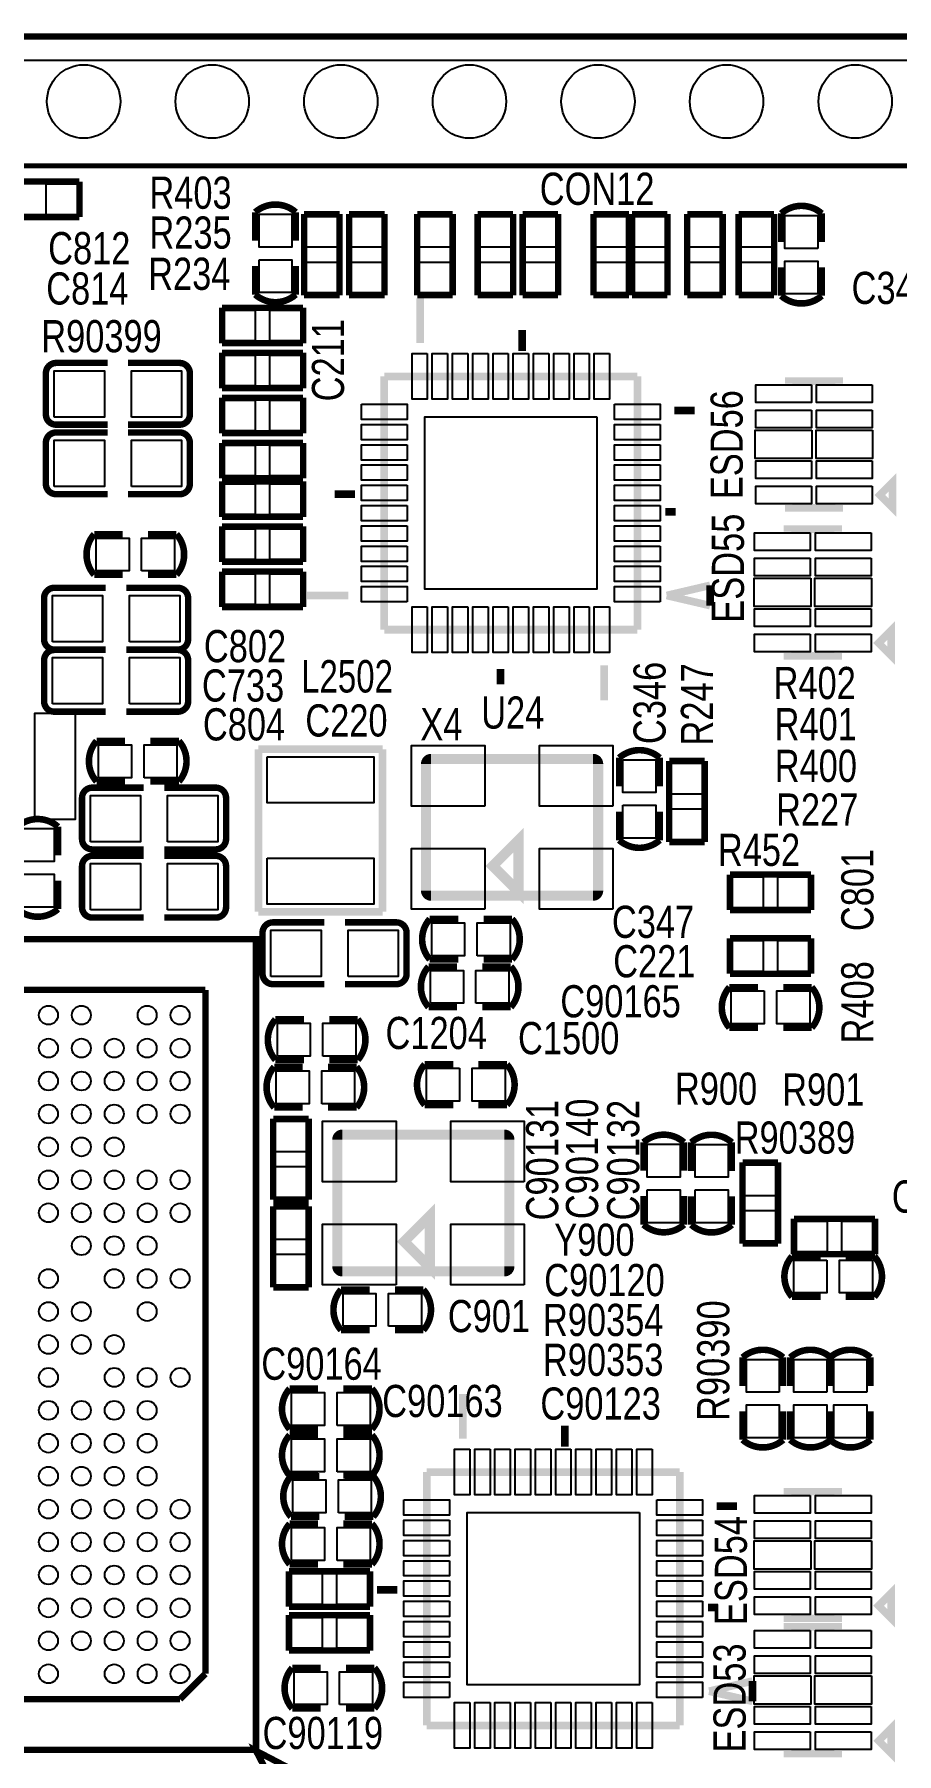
# Model space of a CAD drawing. Extents: x -9 to 138, y -41 to 19.
# Drawn here: x 10.12 to 27.15, y -14.58 to 19.36 of the extents above; entities that cross this region are included whole.
import ezdxf
from ezdxf.enums import TextEntityAlignment as Align

# ---------------------------------------------------------------- set-up
doc = ezdxf.new("R2010")
doc.units = 0
doc.header["$MEASUREMENT"] = 0
for name, color, linetype in [('BG_OUTLINE', 3, 'CONTINUOUS'), ('PG_SILKSCREEN_TOP', 6, 'CONTINUOUS'), ('PIN_SOLDERMASK_TOP', 7, 'CONTINUOUS'), ('RD_SILKSCREEN_TOP', 8, 'CONTINUOUS'), ('RKI_ALL', 9, 'CONTINUOUS')]:
    doc.layers.add(name, color=color, linetype=linetype)

msp = doc.modelspace()

# ---------------------------------------------------------------- linework, layer by layer
at = {"layer": 'BG_OUTLINE', "color": 1}
msp.add_lwpolyline([(46.53, 17.36, 0.414212), (44.53, 19.359), (-7.07, 19.359, 0.414214), (-9.07, 17.36), (-9.07, 1.61), (-9.07, -35.64, 0.414214), (-7.07, -37.64), (44.53, -37.64, 0.414214), (46.53, -35.64), (46.53, -23.64)], format="xyb", close=True, dxfattribs=at)
at = {"layer": 'PG_SILKSCREEN_TOP', "color": 1}
for points, const_width in [([(2.205, 19.304), (35.225, 19.304), (35.225, 16.764)], 0.1), ([(35.225, 16.764), (2.205, 16.764), (2.205, 19.304)], 0.1), ([(9.411, 16.454), (11.011, 16.454)], 0.127), ([(11.011, 16.454), (11.011, 15.754)], 0.127), ([(11.011, 15.754), (9.411, 15.754)], 0.127), ([(14.484, 15.85), (14.484, 15.287)], 0.13), ([(15.449, 15.812), (16.149, 15.812)], 0.127), ([(15.449, 14.211), (15.449, 15.812)], 0.127), ([(16.149, 15.812), (16.149, 14.211)], 0.127), ([(16.338, 15.812), (17.038, 15.812)], 0.127), ([(16.338, 14.211), (16.338, 15.812)], 0.127), ([(17.038, 15.812), (17.038, 14.211)], 0.127), ([(17.684, 15.812), (18.384, 15.812)], 0.127), ([(17.684, 14.211), (17.684, 15.812)], 0.127), ([(18.384, 15.812), (18.384, 14.211)], 0.127), ([(18.878, 15.812), (19.578, 15.812)], 0.127), ([(18.878, 14.211), (18.878, 15.812)], 0.127), ([(19.578, 15.812), (19.578, 14.211)], 0.127), ([(19.767, 15.812), (20.467, 15.812)], 0.127), ([(19.767, 14.211), (19.767, 15.812)], 0.127), ([(20.467, 15.812), (20.467, 14.211)], 0.127), ([(21.164, 15.812), (21.864, 15.812)], 0.127), ([(21.164, 14.211), (21.164, 15.812)], 0.127), ([(21.864, 15.812), (21.864, 14.211)], 0.127), ([(21.926, 14.211), (21.926, 15.812)], 0.127), ([(21.926, 15.812), (22.626, 15.812)], 0.127), ([(22.626, 15.812), (22.626, 14.211)], 0.127), ([(23.018, 15.812), (23.718, 15.812)], 0.127), ([(23.018, 14.211), (23.018, 15.812)], 0.127), ([(23.718, 15.812), (23.718, 14.211)], 0.127), ([(24.034, 15.812), (24.734, 15.812)], 0.127), ([(24.034, 14.211), (24.034, 15.812)], 0.127), ([(24.734, 15.812), (24.734, 14.211)], 0.127), ([(25.673, 15.824), (25.673, 15.261)], 0.13), ([(14.484, 14.224), (14.484, 14.787)], 0.13), ([(25.673, 14.199), (25.673, 14.761)], 0.13), ([(16.149, 14.211), (15.449, 14.211)], 0.127), ([(17.038, 14.211), (16.338, 14.211)], 0.127), ([(18.384, 14.211), (17.684, 14.211)], 0.127), ([(19.578, 14.211), (18.878, 14.211)], 0.127), ([(20.467, 14.211), (19.767, 14.211)], 0.127), ([(21.864, 14.211), (21.164, 14.211)], 0.127), ([(22.626, 14.211), (21.926, 14.211)], 0.127), ([(23.718, 14.211), (23.018, 14.211)], 0.127), ([(24.734, 14.211), (24.034, 14.211)], 0.127), ([(13.83, 13.264), (13.83, 13.964)], 0.127), ([(13.83, 13.964), (15.431, 13.964)], 0.127), ([(15.431, 13.964), (15.431, 13.264)], 0.127), ([(17.743, 13.268), (17.743, 14.15)], 0.152), ([(19.759, 13.523), (19.759, 13.112)], 0.152), ([(15.431, 13.264), (13.83, 13.264)], 0.127), ([(13.83, 12.375), (13.83, 13.075)], 0.127), ([(13.83, 13.075), (15.431, 13.075)], 0.127), ([(15.431, 13.075), (15.431, 12.375)], 0.127), ([(17.033, 12.609), (22.033, 12.609)], 0.152), ([(17.033, 7.609), (17.033, 12.609)], 0.152), ([(22.033, 12.609), (22.033, 7.609)], 0.152), ([(26.021, 12.466), (26.021, 12.516), (25.021, 12.516), (25.021, 12.466)], 0.15), ([(15.431, 12.375), (13.83, 12.375)], 0.127), ([(13.83, 11.486), (13.83, 12.186)], 0.127), ([(13.83, 12.186), (15.431, 12.186)], 0.127), ([(15.431, 12.186), (15.431, 11.486)], 0.127), ([(22.764, 11.935), (23.164, 11.935)], 0.152), ([(15.431, 11.486), (13.83, 11.486)], 0.127), ([(13.83, 10.597), (13.83, 11.297)], 0.127), ([(13.83, 11.297), (15.431, 11.297)], 0.127), ([(15.431, 11.297), (15.431, 10.597)], 0.127), ([(15.431, 10.597), (13.83, 10.597)], 0.127), ([(13.83, 9.835), (13.83, 10.535)], 0.127), ([(13.83, 10.535), (15.431, 10.535)], 0.127), ([(15.431, 10.535), (15.431, 9.835)], 0.127), ([(16.453, 10.284), (16.053, 10.284)], 0.152), ([(15.431, 9.835), (13.83, 9.835)], 0.127), ([(22.586, 9.935), (22.786, 9.935)], 0.152), ([(26.021, 10.067), (26.021, 10.016), (25.021, 10.016), (25.021, 10.067)], 0.15), ([(13.83, 8.946), (13.83, 9.646)], 0.127), ([(13.83, 9.646), (15.431, 9.646)], 0.127), ([(15.431, 9.646), (15.431, 8.946)], 0.127), ([(25.998, 9.545), (25.998, 9.595), (24.998, 9.595), (24.998, 9.545)], 0.15), ([(15.431, 8.946), (13.83, 8.946)], 0.127), ([(11.303, 8.693), (11.866, 8.693)], 0.13), ([(12.929, 8.693), (12.366, 8.693)], 0.13), ([(13.83, 8.057), (13.83, 8.757)], 0.127), ([(13.83, 8.757), (15.431, 8.757)], 0.127), ([(15.431, 8.757), (15.431, 8.057)], 0.127), ([(23.47, 8.484), (22.612, 8.284)], 0.152), ([(23.47, 8.084), (23.47, 8.484)], 0.152), ([(16.326, 8.284), (15.509, 8.284)], 0.152), ([(22.612, 8.284), (23.47, 8.084)], 0.152), ([(15.431, 8.057), (13.83, 8.057)], 0.127), ([(22.033, 7.609), (17.033, 7.609)], 0.152), ([(25.998, 7.146), (25.998, 7.095), (24.998, 7.095), (24.998, 7.146)], 0.15), ([(19.326, 6.528), (19.326, 6.833)], 0.152), ([(21.378, 6.903), (21.378, 6.213)], 0.152), ([(14.546, 5.248), (14.546, 2.042)], 0.152), ([(17, 5.248), (14.546, 5.248)], 0.152), ([(17, 2.042), (17, 5.248)], 0.152), ([(21.673, 5.08), (21.673, 4.517)], 0.13), ([(22.662, 5.016), (23.362, 5.016)], 0.127), ([(22.662, 3.416), (22.662, 5.016)], 0.127), ([(23.362, 5.016), (23.362, 3.416)], 0.127), ([(11.35, 4.612), (11.913, 4.612)], 0.13), ([(12.976, 4.612), (12.413, 4.612)], 0.13), ([(21.673, 3.454), (21.673, 4.017)], 0.13), ([(23.362, 3.416), (22.662, 3.416)], 0.127), ([(23.863, 2.076), (23.863, 2.776)], 0.127), ([(23.863, 2.776), (25.463, 2.776)], 0.127), ([(25.463, 2.776), (25.463, 2.076)], 0.127), ([(14.546, 2.042), (17, 2.042)], 0.152), ([(25.463, 2.076), (23.863, 2.076)], 0.127), ([(23.863, 0.818), (23.863, 1.518)], 0.127), ([(23.863, 1.518), (25.463, 1.518)], 0.127), ([(25.463, 1.518), (25.463, 0.818)], 0.127), ([(17.932, 1.099), (18.495, 1.099)], 0.13), ([(19.558, 1.099), (18.995, 1.099)], 0.13), ([(25.463, 0.818), (23.863, 0.818)], 0.127), ([(-0.5, 0.5), (13.5, 0.5)], 0.127), ([(13.5, 0.5), (13.5, -13)], 0.127), ([(23.851, 0.552), (24.413, 0.552)], 0.13), ([(25.476, 0.552), (24.913, 0.552)], 0.13), ([(17.907, 0.159), (18.47, 0.159)], 0.13), ([(19.533, 0.159), (18.97, 0.159)], 0.13), ([(14.884, -0.883), (15.447, -0.883)], 0.13), ([(16.51, -0.883), (15.947, -0.883)], 0.13), ([(17.831, -0.972), (18.394, -0.972)], 0.13), ([(19.456, -0.972), (18.894, -0.972)], 0.13), ([(14.839, -3.645), (14.839, -2.045)], 0.127), ([(14.839, -2.045), (15.539, -2.045)], 0.127), ([(14.859, -1.822), (15.422, -1.822)], 0.13), ([(15.539, -2.045), (15.539, -3.645)], 0.127), ([(16.485, -1.822), (15.922, -1.822)], 0.13), ([(22.153, -2.51), (22.153, -3.072)], 0.13), ([(23.097, -2.512), (23.097, -3.075)], 0.13), ([(24.11, -4.508), (24.11, -2.908)], 0.127), ([(24.11, -2.908), (24.81, -2.908)], 0.127), ([(24.81, -2.908), (24.81, -4.508)], 0.127), ([(15.539, -3.645), (14.839, -3.645)], 0.127), ([(14.839, -3.772), (15.539, -3.772)], 0.127), ([(14.839, -5.372), (14.839, -3.772)], 0.127), ([(15.539, -3.772), (15.539, -5.372)], 0.127), ([(22.153, -4.135), (22.153, -3.572)], 0.13), ([(23.097, -4.138), (23.097, -3.575)], 0.13), ([(25.126, -4.719), (25.126, -4.019)], 0.127), ([(25.126, -4.019), (26.726, -4.019)], 0.127), ([(26.726, -4.019), (26.726, -4.719)], 0.127), ([(24.81, -4.508), (24.11, -4.508)], 0.127), ([(25.088, -4.759), (25.65, -4.759)], 0.13), ([(26.726, -4.719), (25.126, -4.719)], 0.127), ([(26.713, -4.759), (26.15, -4.759)], 0.13), ([(15.539, -5.372), (14.839, -5.372)], 0.127), ([(16.18, -6.217), (16.743, -6.217)], 0.13), ([(17.805, -6.217), (17.243, -6.217)], 0.13), ([(24.911, -6.756), (24.911, -7.319)], 0.13), ([(25.851, -6.756), (25.851, -7.319)], 0.13), ([(26.638, -6.756), (26.638, -7.319)], 0.13), ([(18.582, -8.36), (18.582, -7.478)], 0.152), ([(24.911, -8.382), (24.911, -7.819)], 0.13), ([(25.851, -8.382), (25.851, -7.819)], 0.13), ([(26.638, -8.382), (26.638, -7.819)], 0.13), ([(15.164, -8.172), (15.727, -8.172)], 0.13), ([(16.789, -8.172), (16.227, -8.172)], 0.13), ([(20.598, -8.105), (20.598, -8.516)], 0.152), ([(15.164, -9.087), (15.727, -9.087)], 0.13), ([(16.789, -9.087), (16.227, -9.087)], 0.13), ([(17.871, -9.019), (22.871, -9.019)], 0.152), ([(17.871, -14.019), (17.871, -9.019)], 0.152), ([(22.871, -9.019), (22.871, -14.019)], 0.152), ([(25.998, -9.456), (25.998, -9.406), (24.998, -9.406), (24.998, -9.456)], 0.15), ([(15.189, -9.9), (15.752, -9.9)], 0.13), ([(16.815, -9.9), (16.252, -9.9)], 0.13), ([(23.602, -9.693), (24.002, -9.693)], 0.152), ([(15.164, -10.839), (15.727, -10.839)], 0.13), ([(16.789, -10.839), (16.227, -10.839)], 0.13), ([(15.151, -11.678), (15.151, -10.978)], 0.127), ([(15.151, -10.978), (16.751, -10.978)], 0.127), ([(16.751, -10.978), (16.751, -11.678)], 0.127), ([(17.292, -11.344), (16.892, -11.344)], 0.152), ([(16.751, -11.678), (15.151, -11.678)], 0.127), ([(15.151, -12.542), (15.151, -11.842)], 0.127), ([(15.151, -11.842), (16.751, -11.842)], 0.127), ([(16.751, -11.842), (16.751, -12.542)], 0.127), ([(23.425, -11.693), (23.624, -11.693)], 0.152), ([(25.998, -11.856), (25.998, -11.906), (24.998, -11.906), (24.998, -11.856)], 0.15), ([(25.998, -12.123), (25.998, -12.073), (24.998, -12.073), (24.998, -12.123)], 0.15), ([(16.751, -12.542), (15.151, -12.542)], 0.127), ([(13.5, -13), (13, -13.5)], 0.127), ([(24.308, -13.144), (23.45, -13.344)], 0.152), ([(24.308, -13.544), (24.308, -13.144)], 0.152), ([(13, -13.5), (-0.5, -13.5)], 0.127), ([(23.45, -13.344), (24.308, -13.544)], 0.152), ([(15.215, -13.684), (15.777, -13.684)], 0.13), ([(16.84, -13.684), (16.277, -13.684)], 0.13), ([(22.871, -14.019), (17.871, -14.019)], 0.152), ([(25.998, -14.523), (25.998, -14.573), (24.998, -14.573), (24.998, -14.523)], 0.15)]:
    msp.add_lwpolyline(points, dxfattribs=dict(at, const_width=const_width))
for points, const_width in [([(15.284, 15.287), (15.284, 15.85, 0.377946), (14.484, 15.85)], 0.13), ([(24.873, 15.261), (24.873, 15.824, -0.377946), (25.673, 15.824)], 0.13), ([(15.284, 14.787), (15.284, 14.224, -0.377946), (14.484, 14.224)], 0.13), ([(24.873, 14.761), (24.873, 14.199, 0.377946), (25.673, 14.199)], 0.13), ([(11.568, 12.874), (10.552, 12.874, 0.414193), (10.349, 12.671), (10.349, 11.858, 0.414214), (10.552, 11.655), (11.568, 11.655)], 0.127), ([(11.974, 11.655), (12.99, 11.655, 0.414234), (13.193, 11.858), (13.193, 12.671, 0.414213), (12.99, 12.874), (11.974, 12.874)], 0.127), ([(11.568, 11.502), (10.552, 11.502, 0.41421), (10.349, 11.299), (10.349, 10.486, 0.414216), (10.552, 10.283), (11.568, 10.283)], 0.127), ([(11.974, 10.283), (12.99, 10.283, 0.414217), (13.193, 10.486), (13.193, 11.299, 0.414211), (12.99, 11.502), (11.974, 11.502)], 0.127), ([(11.866, 9.493), (11.303, 9.493, 0.377946), (11.303, 8.693)], 0.13), ([(12.366, 9.493), (12.929, 9.493, -0.377946), (12.929, 8.693)], 0.13), ([(11.533, 8.436), (10.517, 8.436, 0.414216), (10.314, 8.232), (10.314, 7.42, 0.414221), (10.517, 7.216), (11.533, 7.216)], 0.127), ([(11.939, 7.216), (12.955, 7.216, 0.414211), (13.159, 7.42), (13.159, 8.232, 0.414206), (12.955, 8.436), (11.939, 8.436)], 0.127), ([(11.533, 7.209), (10.517, 7.209, 0.414219), (10.314, 7.006), (10.314, 6.193, 0.414218), (10.517, 5.99), (11.533, 5.99)], 0.127), ([(11.939, 5.99), (12.955, 5.99, 0.414208), (13.159, 6.193), (13.159, 7.006, 0.414209), (12.955, 7.209), (11.939, 7.209)], 0.127), ([(11.913, 5.412), (11.35, 5.412, 0.377946), (11.35, 4.612)], 0.13), ([(12.413, 5.412), (12.976, 5.412, -0.377946), (12.976, 4.612)], 0.13), ([(22.473, 4.517), (22.473, 5.08, 0.377946), (21.673, 5.08)], 0.13), ([(12.283, 4.491), (11.267, 4.491, 0.414231), (11.063, 4.288), (11.063, 3.475, 0.414211), (11.267, 3.272), (12.283, 3.272)], 0.127), ([(12.689, 3.272), (13.705, 3.272, 0.414196), (13.908, 3.475), (13.908, 4.288, 0.414216), (13.705, 4.491), (12.689, 4.491)], 0.127), ([(22.473, 4.017), (22.473, 3.454, -0.377946), (21.673, 3.454)], 0.13), ([(10.588, 3.157), (10.588, 3.72, 0.377946), (9.788, 3.72)], 0.13), ([(12.283, 3.145), (11.267, 3.145, 0.41422), (11.063, 2.942), (11.063, 2.129, 0.414209), (11.267, 1.926), (12.283, 1.926)], 0.127), ([(12.689, 1.926), (13.705, 1.926, 0.414207), (13.908, 2.129), (13.908, 2.942, 0.414219), (13.705, 3.145), (12.689, 3.145)], 0.127), ([(10.588, 2.657), (10.588, 2.094, -0.377946), (9.788, 2.094)], 0.13), ([(15.849, 1.832), (14.833, 1.832, 0.414214), (14.629, 1.628), (14.629, 0.816, 0.414214), (14.833, 0.612), (15.849, 0.612)], 0.127), ([(16.255, 0.612), (17.271, 0.612, 0.414214), (17.474, 0.816), (17.474, 1.628, 0.414214), (17.271, 1.832), (16.255, 1.832)], 0.127), ([(18.495, 1.899), (17.932, 1.899, 0.377946), (17.932, 1.099)], 0.13), ([(18.995, 1.899), (19.558, 1.899, -0.377946), (19.558, 1.099)], 0.13), ([(18.47, 0.959), (17.907, 0.959, 0.377946), (17.907, 0.159)], 0.13), ([(18.97, 0.959), (19.533, 0.959, -0.377946), (19.533, 0.159)], 0.13), ([(24.413, -0.248), (23.851, -0.248, -0.377946), (23.851, 0.552)], 0.13), ([(24.913, -0.248), (25.476, -0.248, 0.377946), (25.476, 0.552)], 0.13), ([(15.447, -0.083), (14.884, -0.083, 0.377946), (14.884, -0.883)], 0.13), ([(15.947, -0.083), (16.51, -0.083, -0.377946), (16.51, -0.883)], 0.13), ([(15.422, -1.022), (14.859, -1.022, 0.377946), (14.859, -1.822)], 0.13), ([(15.922, -1.022), (16.485, -1.022, -0.377946), (16.485, -1.822)], 0.13), ([(18.394, -1.772), (17.831, -1.772, -0.377946), (17.831, -0.972)], 0.13), ([(18.894, -1.772), (19.456, -1.772, 0.377946), (19.456, -0.972)], 0.13), ([(22.953, -3.072), (22.953, -2.51, 0.377946), (22.153, -2.51)], 0.13), ([(23.898, -3.075), (23.898, -2.512, 0.377946), (23.097, -2.512)], 0.13), ([(22.953, -3.572), (22.953, -4.135, -0.377946), (22.153, -4.135)], 0.13), ([(23.898, -3.575), (23.898, -4.138, -0.377946), (23.097, -4.138)], 0.13), ([(25.65, -5.559), (25.088, -5.559, -0.377946), (25.088, -4.759)], 0.13), ([(26.15, -5.559), (26.713, -5.559, 0.377946), (26.713, -4.759)], 0.13), ([(16.743, -5.417), (16.18, -5.417, 0.377946), (16.18, -6.217)], 0.13), ([(17.243, -5.417), (17.805, -5.417, -0.377946), (17.805, -6.217)], 0.13), ([(24.111, -7.319), (24.111, -6.756, -0.377946), (24.911, -6.756)], 0.13), ([(25.051, -7.319), (25.051, -6.756, -0.377946), (25.851, -6.756)], 0.13), ([(25.838, -7.319), (25.838, -6.756, -0.377946), (26.638, -6.756)], 0.13), ([(15.727, -7.372), (15.164, -7.372, 0.377946), (15.164, -8.172)], 0.13), ([(16.227, -7.372), (16.789, -7.372, -0.377946), (16.789, -8.172)], 0.13), ([(24.111, -7.819), (24.111, -8.382, 0.377946), (24.911, -8.382)], 0.13), ([(25.051, -7.819), (25.051, -8.382, 0.377946), (25.851, -8.382)], 0.13), ([(25.838, -7.819), (25.838, -8.382, 0.377946), (26.638, -8.382)], 0.13), ([(15.727, -8.287), (15.164, -8.287, 0.377946), (15.164, -9.087)], 0.13), ([(16.227, -8.287), (16.789, -8.287, -0.377946), (16.789, -9.087)], 0.13), ([(15.752, -9.1), (15.189, -9.1, 0.377946), (15.189, -9.9)], 0.13), ([(16.252, -9.1), (16.815, -9.1, -0.377946), (16.815, -9.9)], 0.13), ([(15.727, -10.039), (15.164, -10.039, 0.377946), (15.164, -10.839)], 0.13), ([(16.227, -10.039), (16.789, -10.039, -0.377946), (16.789, -10.839)], 0.13), ([(15.777, -12.884), (15.215, -12.884, 0.377946), (15.215, -13.684)], 0.13), ([(16.277, -12.884), (16.84, -12.884, -0.377946), (16.84, -13.684)], 0.13)]:
    msp.add_lwpolyline(points, format="xyb", dxfattribs=dict(at, const_width=const_width))
for points, const_width in [([(26.821, 10.266), (27.071, 10.016), (27.071, 10.516)], 0.15), ([(26.798, 7.345), (27.048, 7.095), (27.048, 7.595)], 0.15), ([(19.685, 2.438), (19.685, 3.454), (19.177, 2.946)], 0.203), ([(14.5, 0.5), (14.5, -14.5), (-1.5, -14.5), (-1.5, 1.5), (14.5, 1.5)], 0.127), ([(17.932, -4.978), (17.932, -3.962), (17.424, -4.47)], 0.203), ([(26.798, -11.656), (27.048, -11.906), (27.048, -11.406)], 0.15), ([(26.798, -14.323), (27.048, -14.573), (27.048, -14.073)], 0.15), ([(14.5, -14.521), (15.349, -16.147), (16.126, -15.369)], 0.127)]:
    msp.add_lwpolyline(points, close=True, dxfattribs=dict(at, const_width=const_width))
at = {"layer": 'PG_SILKSCREEN_TOP', "color": 1, "const_width": 0.2}
for points in [[(21.258, 2.458), (21.258, 4.958, 0.414412), (21.158, 5.058), (17.958, 5.058, 0.414412), (17.858, 4.958), (17.858, 2.458, 0.414412), (17.958, 2.358), (21.158, 2.358, 0.414412)], [(19.505, -4.958), (19.505, -2.458, 0.414412), (19.405, -2.358), (16.206, -2.358, 0.414412), (16.105, -2.458), (16.105, -4.958, 0.414412), (16.206, -5.058), (19.405, -5.058, 0.414412)]]:
    msp.add_lwpolyline(points, format="xyb", close=True, dxfattribs=at)
at = {"layer": 'PIN_SOLDERMASK_TOP', "color": 1}
for points in [[(10.966, 16.408), (10.966, 15.799), (10.356, 15.799), (10.356, 16.408)], [(14.559, 15.812), (15.209, 15.812), (15.209, 15.162), (14.559, 15.162)], [(15.494, 15.766), (16.104, 15.766), (16.104, 15.157), (15.494, 15.157)], [(16.383, 15.766), (16.993, 15.766), (16.993, 15.157), (16.383, 15.157)], [(17.729, 15.766), (18.339, 15.766), (18.339, 15.157), (17.729, 15.157)], [(18.923, 15.766), (19.533, 15.766), (19.533, 15.157), (18.923, 15.157)], [(19.812, 15.766), (20.422, 15.766), (20.422, 15.157), (19.812, 15.157)], [(21.209, 15.766), (21.819, 15.766), (21.819, 15.157), (21.209, 15.157)], [(22.581, 15.157), (21.971, 15.157), (21.971, 15.766), (22.581, 15.766)], [(23.063, 15.766), (23.673, 15.766), (23.673, 15.157), (23.063, 15.157)], [(24.079, 15.766), (24.689, 15.766), (24.689, 15.157), (24.079, 15.157)], [(25.598, 15.136), (24.948, 15.136), (24.948, 15.786), (25.598, 15.786)], [(14.559, 14.912), (15.209, 14.912), (15.209, 14.262), (14.559, 14.262)], [(15.494, 14.866), (16.104, 14.866), (16.104, 14.257), (15.494, 14.257)], [(16.383, 14.866), (16.993, 14.866), (16.993, 14.257), (16.383, 14.257)], [(17.729, 14.866), (18.339, 14.866), (18.339, 14.257), (17.729, 14.257)], [(18.923, 14.866), (19.533, 14.866), (19.533, 14.257), (18.923, 14.257)], [(19.812, 14.866), (20.422, 14.866), (20.422, 14.257), (19.812, 14.257)], [(21.209, 14.866), (21.819, 14.866), (21.819, 14.257), (21.209, 14.257)], [(22.581, 14.257), (21.971, 14.257), (21.971, 14.866), (22.581, 14.866)], [(23.063, 14.866), (23.673, 14.866), (23.673, 14.257), (23.063, 14.257)], [(24.079, 14.866), (24.689, 14.866), (24.689, 14.257), (24.079, 14.257)], [(25.598, 14.236), (24.948, 14.236), (24.948, 14.886), (25.598, 14.886)], [(13.876, 13.31), (13.876, 13.919), (14.485, 13.919), (14.485, 13.31)], [(14.776, 13.31), (14.776, 13.919), (15.385, 13.919), (15.385, 13.31)], [(14.485, 13.03), (14.485, 12.421), (13.876, 12.421), (13.876, 13.03)], [(15.385, 13.03), (15.385, 12.421), (14.776, 12.421), (14.776, 13.03)], [(17.883, 13.06), (17.883, 12.158), (17.582, 12.158), (17.582, 13.06)], [(18.283, 13.06), (18.283, 12.158), (17.982, 12.158), (17.982, 13.06)], [(18.683, 13.06), (18.683, 12.158), (18.382, 12.158), (18.382, 13.06)], [(19.083, 13.06), (19.083, 12.158), (18.782, 12.158), (18.782, 13.06)], [(19.483, 13.06), (19.483, 12.158), (19.182, 12.158), (19.182, 13.06)], [(19.883, 13.06), (19.883, 12.158), (19.582, 12.158), (19.582, 13.06)], [(20.283, 13.06), (20.283, 12.158), (19.982, 12.158), (19.982, 13.06)], [(20.683, 13.06), (20.683, 12.158), (20.382, 12.158), (20.382, 13.06)], [(21.083, 13.06), (21.083, 12.158), (20.782, 12.158), (20.782, 13.06)], [(21.483, 13.06), (21.483, 12.158), (21.182, 12.158), (21.182, 13.06)], [(10.514, 11.807), (10.514, 12.721), (11.504, 12.721), (11.504, 11.807)], [(12.038, 11.807), (12.038, 12.721), (13.028, 12.721), (13.028, 11.807)], [(25.471, 12.441), (25.471, 12.091), (24.371, 12.091), (24.371, 12.441)], [(26.671, 12.441), (26.671, 12.091), (25.571, 12.091), (25.571, 12.441)], [(13.876, 11.532), (13.876, 12.141), (14.485, 12.141), (14.485, 11.532)], [(14.776, 11.532), (14.776, 12.141), (15.385, 12.141), (15.385, 11.532)], [(16.582, 12.06), (17.483, 12.06), (17.483, 11.759), (16.582, 11.759)], [(21.582, 12.06), (22.484, 12.06), (22.484, 11.759), (21.582, 11.759)], [(25.471, 11.942), (25.471, 11.591), (24.371, 11.591), (24.371, 11.942)], [(26.671, 11.942), (26.671, 11.591), (25.571, 11.591), (25.571, 11.942)], [(17.483, 11.66), (17.483, 11.358), (16.582, 11.358), (16.582, 11.66)], [(21.233, 11.81), (21.233, 8.408), (17.832, 8.408), (17.832, 11.81)], [(22.484, 11.66), (22.484, 11.358), (21.582, 11.358), (21.582, 11.66)], [(25.48, 11.546), (25.48, 10.987), (24.362, 10.987), (24.362, 11.546)], [(26.68, 11.546), (26.68, 10.987), (25.562, 10.987), (25.562, 11.546)], [(10.514, 10.436), (10.514, 11.35), (11.504, 11.35), (11.504, 10.436)], [(12.038, 10.436), (12.038, 11.35), (13.028, 11.35), (13.028, 10.436)], [(13.876, 10.643), (13.876, 11.252), (14.485, 11.252), (14.485, 10.643)], [(14.776, 10.643), (14.776, 11.252), (15.385, 11.252), (15.385, 10.643)], [(17.483, 11.26), (17.483, 10.958), (16.582, 10.958), (16.582, 11.26)], [(22.484, 11.26), (22.484, 10.958), (21.582, 10.958), (21.582, 11.26)], [(17.483, 10.86), (17.483, 10.558), (16.582, 10.558), (16.582, 10.86)], [(22.484, 10.86), (22.484, 10.558), (21.582, 10.558), (21.582, 10.86)], [(25.471, 10.941), (25.471, 10.591), (24.371, 10.591), (24.371, 10.941)], [(26.671, 10.941), (26.671, 10.591), (25.571, 10.591), (25.571, 10.941)], [(13.876, 9.881), (13.876, 10.49), (14.485, 10.49), (14.485, 9.881)], [(14.776, 9.881), (14.776, 10.49), (15.385, 10.49), (15.385, 9.881)], [(17.483, 10.46), (17.483, 10.158), (16.582, 10.158), (16.582, 10.46)], [(22.484, 10.46), (22.484, 10.158), (21.582, 10.158), (21.582, 10.46)], [(25.471, 10.441), (25.471, 10.091), (24.371, 10.091), (24.371, 10.441)], [(26.671, 10.441), (26.671, 10.091), (25.571, 10.091), (25.571, 10.441)], [(17.483, 10.06), (17.483, 9.759), (16.582, 9.759), (16.582, 10.06)], [(22.484, 10.06), (22.484, 9.759), (21.582, 9.759), (21.582, 10.06)], [(13.876, 8.992), (13.876, 9.601), (14.485, 9.601), (14.485, 8.992)], [(14.776, 8.992), (14.776, 9.601), (15.385, 9.601), (15.385, 8.992)], [(17.483, 9.66), (17.483, 9.359), (16.582, 9.359), (16.582, 9.66)], [(22.484, 9.66), (22.484, 9.359), (21.582, 9.359), (21.582, 9.66)], [(25.448, 9.52), (25.448, 9.17), (24.348, 9.17), (24.348, 9.52)], [(26.648, 9.52), (26.648, 9.17), (25.548, 9.17), (25.548, 9.52)], [(11.341, 8.768), (11.341, 9.418), (11.991, 9.418), (11.991, 8.768)], [(12.241, 8.768), (12.241, 9.418), (12.891, 9.418), (12.891, 8.768)], [(17.483, 9.26), (17.483, 8.958), (16.582, 8.958), (16.582, 9.26)], [(22.484, 9.26), (22.484, 8.958), (21.582, 8.958), (21.582, 9.26)], [(17.483, 8.86), (17.483, 8.558), (16.582, 8.558), (16.582, 8.86)], [(22.484, 8.86), (22.484, 8.558), (21.582, 8.558), (21.582, 8.86)], [(25.448, 9.021), (25.448, 8.67), (24.348, 8.67), (24.348, 9.021)], [(26.648, 9.021), (26.648, 8.67), (25.548, 8.67), (25.548, 9.021)], [(13.876, 8.103), (13.876, 8.712), (14.485, 8.712), (14.485, 8.103)], [(14.776, 8.103), (14.776, 8.712), (15.385, 8.712), (15.385, 8.103)], [(25.457, 8.625), (25.457, 8.066), (24.339, 8.066), (24.339, 8.625)], [(26.657, 8.625), (26.657, 8.066), (25.539, 8.066), (25.539, 8.625)], [(10.479, 7.369), (10.479, 8.283), (11.47, 8.283), (11.47, 7.369)], [(12.003, 7.369), (12.003, 8.283), (12.994, 8.283), (12.994, 7.369)], [(17.483, 8.158), (16.582, 8.158), (16.582, 8.46), (17.483, 8.46)], [(22.484, 8.158), (21.582, 8.158), (21.582, 8.46), (22.484, 8.46)], [(17.883, 8.06), (17.883, 7.158), (17.582, 7.158), (17.582, 8.06)], [(18.283, 8.06), (18.283, 7.158), (17.982, 7.158), (17.982, 8.06)], [(18.683, 8.06), (18.683, 7.158), (18.382, 7.158), (18.382, 8.06)], [(19.083, 8.06), (19.083, 7.158), (18.782, 7.158), (18.782, 8.06)], [(19.483, 8.06), (19.483, 7.158), (19.182, 7.158), (19.182, 8.06)], [(19.883, 8.06), (19.883, 7.158), (19.582, 7.158), (19.582, 8.06)], [(20.283, 8.06), (20.283, 7.158), (19.982, 7.158), (19.982, 8.06)], [(20.683, 8.06), (20.683, 7.158), (20.382, 7.158), (20.382, 8.06)], [(21.083, 8.06), (21.083, 7.158), (20.782, 7.158), (20.782, 8.06)], [(21.483, 8.06), (21.483, 7.158), (21.182, 7.158), (21.182, 8.06)], [(25.448, 8.02), (25.448, 7.67), (24.348, 7.67), (24.348, 8.02)], [(26.648, 8.02), (26.648, 7.67), (25.548, 7.67), (25.548, 8.02)], [(25.448, 7.52), (25.448, 7.17), (24.348, 7.17), (24.348, 7.52)], [(26.648, 7.52), (26.648, 7.17), (25.548, 7.17), (25.548, 7.52)], [(10.479, 6.143), (10.479, 7.057), (11.47, 7.057), (11.47, 6.143)], [(12.003, 6.143), (12.003, 7.057), (12.994, 7.057), (12.994, 6.143)], [(10.929, 5.96), (10.929, 3.86), (10.129, 3.86), (10.129, 5.96)], [(11.388, 4.687), (11.388, 5.337), (12.038, 5.337), (12.038, 4.687)], [(12.288, 4.687), (12.288, 5.337), (12.938, 5.337), (12.938, 4.687)], [(14.723, 5.096), (16.824, 5.096), (16.824, 4.194), (14.723, 4.194)], [(19.018, 4.123), (17.568, 4.123), (17.568, 5.323), (19.018, 5.323)], [(21.548, 4.123), (20.098, 4.123), (20.098, 5.323), (21.548, 5.323)], [(21.748, 5.042), (22.398, 5.042), (22.398, 4.392), (21.748, 4.392)], [(22.708, 4.971), (23.317, 4.971), (23.317, 4.362), (22.708, 4.362)], [(11.228, 3.424), (11.228, 4.339), (12.219, 4.339), (12.219, 3.424)], [(12.752, 3.424), (12.752, 4.339), (13.743, 4.339), (13.743, 3.424)], [(21.748, 4.142), (22.398, 4.142), (22.398, 3.492), (21.748, 3.492)], [(22.708, 4.071), (23.317, 4.071), (23.317, 3.462), (22.708, 3.462)], [(9.863, 3.682), (10.513, 3.682), (10.513, 3.032), (9.863, 3.032)], [(14.723, 3.096), (16.824, 3.096), (16.824, 2.194), (14.723, 2.194)], [(19.018, 2.093), (17.568, 2.093), (17.568, 3.293), (19.018, 3.293)], [(21.548, 2.093), (20.098, 2.093), (20.098, 3.293), (21.548, 3.293)], [(9.863, 2.782), (10.513, 2.782), (10.513, 2.132), (9.863, 2.132)], [(11.228, 2.078), (11.228, 2.992), (12.219, 2.992), (12.219, 2.078)], [(12.752, 2.078), (12.752, 2.992), (13.743, 2.992), (13.743, 2.078)], [(24.518, 2.731), (24.518, 2.121), (23.908, 2.121), (23.908, 2.731)], [(25.418, 2.731), (25.418, 2.121), (24.808, 2.121), (24.808, 2.731)], [(17.97, 1.174), (17.97, 1.824), (18.62, 1.824), (18.62, 1.174)], [(18.87, 1.174), (18.87, 1.824), (19.52, 1.824), (19.52, 1.174)], [(14.795, 0.765), (14.795, 1.679), (15.785, 1.679), (15.785, 0.765)], [(16.319, 0.765), (16.319, 1.679), (17.309, 1.679), (17.309, 0.765)], [(23.909, 0.864), (23.909, 1.473), (24.518, 1.473), (24.518, 0.864)], [(24.809, 0.864), (24.809, 1.473), (25.418, 1.473), (25.418, 0.864)], [(17.945, 0.234), (17.945, 0.884), (18.595, 0.884), (18.595, 0.234)], [(18.845, 0.234), (18.845, 0.884), (19.495, 0.884), (19.495, 0.234)], [(24.538, 0.477), (24.538, -0.173), (23.888, -0.173), (23.888, 0.477)], [(25.438, 0.477), (25.438, -0.173), (24.788, -0.173), (24.788, 0.477)], [(14.922, -0.808), (14.922, -0.158), (15.572, -0.158), (15.572, -0.808)], [(15.822, -0.808), (15.822, -0.158), (16.472, -0.158), (16.472, -0.808)], [(14.897, -1.747), (14.897, -1.097), (15.547, -1.097), (15.547, -1.747)], [(15.797, -1.747), (15.797, -1.097), (16.447, -1.097), (16.447, -1.747)], [(18.519, -1.047), (18.519, -1.697), (17.869, -1.697), (17.869, -1.047)], [(19.419, -1.047), (19.419, -1.697), (18.769, -1.697), (18.769, -1.047)], [(15.494, -2.7), (14.884, -2.7), (14.884, -2.09), (15.494, -2.09)], [(17.266, -3.293), (15.816, -3.293), (15.816, -2.093), (17.266, -2.093)], [(19.795, -3.293), (18.345, -3.293), (18.345, -2.093), (19.795, -2.093)], [(22.228, -2.547), (22.878, -2.547), (22.878, -3.197), (22.228, -3.197)], [(23.173, -2.55), (23.823, -2.55), (23.823, -3.2), (23.173, -3.2)], [(15.494, -3.6), (14.884, -3.6), (14.884, -2.99), (15.494, -2.99)], [(24.765, -3.563), (24.155, -3.563), (24.155, -2.954), (24.765, -2.954)], [(22.228, -3.447), (22.878, -3.447), (22.878, -4.097), (22.228, -4.097)], [(23.173, -3.45), (23.823, -3.45), (23.823, -4.1), (23.173, -4.1)], [(14.884, -3.817), (15.494, -3.817), (15.494, -4.427), (14.884, -4.427)], [(24.765, -4.463), (24.155, -4.463), (24.155, -3.854), (24.765, -3.854)], [(25.171, -4.674), (25.171, -4.064), (25.78, -4.064), (25.78, -4.674)], [(26.071, -4.674), (26.071, -4.064), (26.681, -4.064), (26.681, -4.674)], [(17.266, -5.323), (15.816, -5.323), (15.816, -4.123), (17.266, -4.123)], [(19.795, -5.323), (18.345, -5.323), (18.345, -4.123), (19.795, -4.123)], [(14.884, -4.717), (15.494, -4.717), (15.494, -5.327), (14.884, -5.327)], [(25.775, -4.834), (25.775, -5.484), (25.125, -5.484), (25.125, -4.834)], [(26.675, -4.834), (26.675, -5.484), (26.025, -5.484), (26.025, -4.834)], [(16.218, -6.142), (16.218, -5.492), (16.868, -5.492), (16.868, -6.142)], [(17.118, -6.142), (17.118, -5.492), (17.768, -5.492), (17.768, -6.142)], [(24.836, -7.444), (24.186, -7.444), (24.186, -6.794), (24.836, -6.794)], [(25.776, -7.444), (25.126, -7.444), (25.126, -6.794), (25.776, -6.794)], [(26.563, -7.444), (25.913, -7.444), (25.913, -6.794), (26.563, -6.794)], [(15.202, -8.097), (15.202, -7.447), (15.852, -7.447), (15.852, -8.097)], [(16.102, -8.097), (16.102, -7.447), (16.752, -7.447), (16.752, -8.097)], [(24.836, -8.344), (24.186, -8.344), (24.186, -7.694), (24.836, -7.694)], [(25.776, -8.344), (25.126, -8.344), (25.126, -7.694), (25.776, -7.694)], [(26.563, -8.344), (25.913, -8.344), (25.913, -7.694), (26.563, -7.694)], [(15.202, -9.012), (15.202, -8.362), (15.852, -8.362), (15.852, -9.012)], [(16.102, -9.012), (16.102, -8.362), (16.752, -8.362), (16.752, -9.012)], [(18.721, -8.568), (18.721, -9.47), (18.42, -9.47), (18.42, -8.568)], [(19.122, -8.568), (19.122, -9.47), (18.82, -9.47), (18.82, -8.568)], [(19.522, -8.568), (19.522, -9.47), (19.22, -9.47), (19.22, -8.568)], [(19.922, -8.568), (19.922, -9.47), (19.62, -9.47), (19.62, -8.568)], [(20.322, -8.568), (20.322, -9.47), (20.02, -9.47), (20.02, -8.568)], [(20.721, -8.568), (20.721, -9.47), (20.42, -9.47), (20.42, -8.568)], [(21.121, -8.568), (21.121, -9.47), (20.82, -9.47), (20.82, -8.568)], [(21.522, -8.568), (21.522, -9.47), (21.22, -9.47), (21.22, -8.568)], [(21.922, -8.568), (21.922, -9.47), (21.62, -9.47), (21.62, -8.568)], [(22.322, -8.568), (22.322, -9.47), (22.02, -9.47), (22.02, -8.568)], [(15.227, -9.825), (15.227, -9.175), (15.877, -9.175), (15.877, -9.825)], [(16.127, -9.825), (16.127, -9.175), (16.777, -9.175), (16.777, -9.825)], [(25.448, -9.481), (25.448, -9.831), (24.348, -9.831), (24.348, -9.481)], [(26.648, -9.481), (26.648, -9.831), (25.548, -9.831), (25.548, -9.481)], [(17.42, -9.568), (18.322, -9.568), (18.322, -9.87), (17.42, -9.87)], [(22.072, -9.818), (22.072, -13.22), (18.67, -13.22), (18.67, -9.818)], [(22.42, -9.568), (23.322, -9.568), (23.322, -9.87), (22.42, -9.87)], [(15.202, -10.764), (15.202, -10.114), (15.852, -10.114), (15.852, -10.764)], [(16.102, -10.764), (16.102, -10.114), (16.752, -10.114), (16.752, -10.764)], [(18.322, -9.968), (18.322, -10.27), (17.42, -10.27), (17.42, -9.968)], [(23.322, -9.968), (23.322, -10.27), (22.42, -10.27), (22.42, -9.968)], [(25.448, -9.981), (25.448, -10.331), (24.348, -10.331), (24.348, -9.981)], [(26.648, -9.981), (26.648, -10.331), (25.548, -10.331), (25.548, -9.981)], [(18.322, -10.368), (18.322, -10.67), (17.42, -10.67), (17.42, -10.368)], [(23.322, -10.368), (23.322, -10.67), (22.42, -10.67), (22.42, -10.368)], [(25.457, -10.376), (25.457, -10.935), (24.339, -10.935), (24.339, -10.376)], [(26.657, -10.376), (26.657, -10.935), (25.539, -10.935), (25.539, -10.376)], [(18.322, -10.768), (18.322, -11.07), (17.42, -11.07), (17.42, -10.768)], [(23.322, -10.768), (23.322, -11.07), (22.42, -11.07), (22.42, -10.768)], [(15.806, -11.024), (15.806, -11.633), (15.196, -11.633), (15.196, -11.024)], [(16.706, -11.024), (16.706, -11.633), (16.096, -11.633), (16.096, -11.024)], [(18.322, -11.168), (18.322, -11.47), (17.42, -11.47), (17.42, -11.168)], [(23.322, -11.168), (23.322, -11.47), (22.42, -11.47), (22.42, -11.168)], [(25.448, -10.981), (25.448, -11.331), (24.348, -11.331), (24.348, -10.981)], [(26.648, -10.981), (26.648, -11.331), (25.548, -11.331), (25.548, -10.981)], [(25.448, -11.481), (25.448, -11.831), (24.348, -11.831), (24.348, -11.481)], [(26.648, -11.481), (26.648, -11.831), (25.548, -11.831), (25.548, -11.481)], [(18.322, -11.568), (18.322, -11.87), (17.42, -11.87), (17.42, -11.568)], [(23.322, -11.568), (23.322, -11.87), (22.42, -11.87), (22.42, -11.568)], [(15.806, -11.887), (15.806, -12.497), (15.196, -12.497), (15.196, -11.887)], [(16.706, -11.887), (16.706, -12.497), (16.096, -12.497), (16.096, -11.887)], [(18.322, -11.968), (18.322, -12.27), (17.42, -12.27), (17.42, -11.968)], [(23.322, -11.968), (23.322, -12.27), (22.42, -12.27), (22.42, -11.968)], [(25.448, -12.148), (25.448, -12.498), (24.348, -12.498), (24.348, -12.148)], [(26.648, -12.148), (26.648, -12.498), (25.548, -12.498), (25.548, -12.148)], [(18.322, -12.368), (18.322, -12.67), (17.42, -12.67), (17.42, -12.368)], [(23.322, -12.368), (23.322, -12.67), (22.42, -12.67), (22.42, -12.368)], [(18.322, -12.768), (18.322, -13.07), (17.42, -13.07), (17.42, -12.768)], [(23.322, -12.768), (23.322, -13.07), (22.42, -13.07), (22.42, -12.768)], [(25.448, -12.648), (25.448, -12.998), (24.348, -12.998), (24.348, -12.648)], [(26.648, -12.648), (26.648, -12.998), (25.548, -12.998), (25.548, -12.648)], [(15.252, -13.609), (15.252, -12.959), (15.902, -12.959), (15.902, -13.609)], [(16.152, -13.609), (16.152, -12.959), (16.802, -12.959), (16.802, -13.609)], [(18.322, -13.47), (17.42, -13.47), (17.42, -13.168), (18.322, -13.168)], [(23.322, -13.47), (22.42, -13.47), (22.42, -13.168), (23.322, -13.168)], [(25.457, -13.043), (25.457, -13.602), (24.339, -13.602), (24.339, -13.043)], [(26.657, -13.043), (26.657, -13.602), (25.539, -13.602), (25.539, -13.043)], [(18.721, -13.568), (18.721, -14.47), (18.42, -14.47), (18.42, -13.568)], [(19.122, -13.568), (19.122, -14.47), (18.82, -14.47), (18.82, -13.568)], [(19.522, -13.568), (19.522, -14.47), (19.22, -14.47), (19.22, -13.568)], [(19.922, -13.568), (19.922, -14.47), (19.62, -14.47), (19.62, -13.568)], [(20.322, -13.568), (20.322, -14.47), (20.02, -14.47), (20.02, -13.568)], [(20.721, -13.568), (20.721, -14.47), (20.42, -14.47), (20.42, -13.568)], [(21.121, -13.568), (21.121, -14.47), (20.82, -14.47), (20.82, -13.568)], [(21.522, -13.568), (21.522, -14.47), (21.22, -14.47), (21.22, -13.568)], [(21.922, -13.568), (21.922, -14.47), (21.62, -14.47), (21.62, -13.568)], [(22.322, -13.568), (22.322, -14.47), (22.02, -14.47), (22.02, -13.568)], [(25.448, -13.648), (25.448, -13.998), (24.348, -13.998), (24.348, -13.648)], [(26.648, -13.648), (26.648, -13.998), (25.548, -13.998), (25.548, -13.648)], [(25.448, -14.148), (25.448, -14.498), (24.348, -14.498), (24.348, -14.148)], [(26.648, -14.148), (26.648, -14.498), (25.548, -14.498), (25.548, -14.148)]]:
    msp.add_lwpolyline(points, close=True, dxfattribs=at)
for centre, radius in [((11.095, 18.034), 0.725), ((13.635, 18.034), 0.725), ((16.175, 18.034), 0.725), ((18.715, 18.034), 0.725), ((21.255, 18.034), 0.725), ((23.795, 18.034), 0.725), ((26.335, 18.034), 0.725), ((10.4, 0), 0.187), ((11.05, 0), 0.187), ((12.35, 0), 0.187), ((13, 0), 0.187), ((10.4, -0.65), 0.187), ((11.05, -0.65), 0.187), ((11.7, -0.65), 0.187), ((12.35, -0.65), 0.187), ((13, -0.65), 0.187), ((10.4, -1.3), 0.187), ((11.05, -1.3), 0.187), ((11.7, -1.3), 0.187), ((12.35, -1.3), 0.187), ((13, -1.3), 0.187), ((10.4, -1.95), 0.187), ((11.05, -1.95), 0.187), ((11.7, -1.95), 0.187), ((12.35, -1.95), 0.187), ((13, -1.95), 0.187), ((10.4, -2.6), 0.187), ((11.05, -2.6), 0.187), ((11.7, -2.6), 0.187), ((10.4, -3.25), 0.187), ((11.05, -3.25), 0.187), ((11.7, -3.25), 0.187), ((12.35, -3.25), 0.187), ((13, -3.25), 0.187), ((10.4, -3.9), 0.187), ((11.05, -3.9), 0.187), ((11.7, -3.9), 0.187), ((12.35, -3.9), 0.187), ((13, -3.9), 0.187), ((11.05, -4.55), 0.187), ((11.7, -4.55), 0.187), ((12.35, -4.55), 0.187), ((10.4, -5.2), 0.187), ((11.7, -5.2), 0.187), ((12.35, -5.2), 0.187), ((13, -5.2), 0.187), ((10.4, -5.85), 0.187), ((11.05, -5.85), 0.187), ((12.35, -5.85), 0.187), ((10.4, -6.5), 0.187), ((11.05, -6.5), 0.187), ((11.7, -6.5), 0.187), ((10.4, -7.15), 0.187), ((11.7, -7.15), 0.187), ((12.35, -7.15), 0.187), ((13, -7.15), 0.187), ((10.4, -7.8), 0.187), ((11.05, -7.8), 0.187), ((11.7, -7.8), 0.187), ((12.35, -7.8), 0.187), ((10.4, -8.45), 0.187), ((11.05, -8.45), 0.187), ((11.7, -8.45), 0.187), ((12.35, -8.45), 0.187), ((10.4, -9.1), 0.187), ((11.05, -9.1), 0.187), ((11.7, -9.1), 0.187), ((12.35, -9.1), 0.187), ((10.4, -9.75), 0.187), ((11.05, -9.75), 0.187), ((11.7, -9.75), 0.187), ((12.35, -9.75), 0.187), ((13, -9.75), 0.187), ((10.4, -10.4), 0.187), ((11.05, -10.4), 0.187), ((11.7, -10.4), 0.187), ((12.35, -10.4), 0.187), ((13, -10.4), 0.187), ((10.4, -11.05), 0.187), ((11.05, -11.05), 0.187), ((11.7, -11.05), 0.187), ((12.35, -11.05), 0.187), ((13, -11.05), 0.187), ((10.4, -11.7), 0.187), ((11.05, -11.7), 0.187), ((11.7, -11.7), 0.187), ((12.35, -11.7), 0.187), ((13, -11.7), 0.187), ((10.4, -12.35), 0.187), ((11.05, -12.35), 0.187), ((11.7, -12.35), 0.187), ((12.35, -12.35), 0.187), ((13, -12.35), 0.187), ((10.4, -13), 0.187), ((11.7, -13), 0.187), ((12.35, -13), 0.187), ((13, -13), 0.187)]:
    msp.add_circle(centre, radius, dxfattribs=at)
at = {"layer": 'RKI_ALL', "color": 1}
msp.add_lwpolyline([(46.022, -35.64, -0.414214), (44.53, -37.132), (-7.07, -37.132, -0.414214), (-8.562, -35.64), (-8.562, 17.36, -0.414214), (-7.07, 18.851), (44.53, 18.851, -0.414212), (46.022, 17.36)], format="xyb", close=True, dxfattribs=at)

# ---------------------------------------------------------------- texts
at = {"layer": 'RD_SILKSCREEN_TOP', "color": 1}
for s, height, width, p in [('CON12', 0.635, 0.8, (20.105, 15.995)), ('R403', 0.635, 0.8, (12.395, 15.917)), ('R235', 0.635, 0.8, (12.395, 15.13)), ('R234', 0.635, 0.8, (12.37, 14.317)), ('C348', 0.635, 0.8, (26.264, 14.038)), ('R90399', 0.635, 0.8, (10.258, 13.085)), ('L2502', 0.6401, 0.761905, (15.391, 6.369)), ('R402', 0.635, 0.8, (24.724, 6.239)), ('C220', 0.635, 0.8, (15.474, 5.5)), ('U24', 0.635, 0.8, (18.948, 5.656)), ('R401', 0.635, 0.8, (24.743, 5.427)), ('R400', 0.635, 0.8, (24.746, 4.604)), ('R227', 0.635, 0.8, (24.772, 3.741)), ('R452', 0.635, 0.8, (23.623, 2.946)), ('C347', 0.635, 0.8, (21.53, 1.525)), ('C221', 0.635, 0.8, (21.556, 0.747)), ('C90165', 0.635, 0.8, (20.511, -0.043)), ('R90389', 0.635, 0.8, (23.955, -2.733)), ('C90162', 0.635, 0.8, (27.059, -3.897)), ('C90120', 0.635, 0.8, (20.193, -5.546)), ('R90354', 0.635, 0.8, (20.168, -6.333)), ('C90164', 0.635, 0.8, (14.605, -7.197)), ('R90353', 0.635, 0.8, (20.168, -7.12)), ('C90163', 0.635, 0.8, (16.993, -7.933)), ('C90123', 0.635, 0.8, (20.117, -7.984)), ('C90119', 0.635, 0.8, (14.63, -14.486))]:
    msp.add_text(s, height=height, dxfattribs=dict(at, width=width)).set_placement(p)
at = {"layer": 'RD_SILKSCREEN_TOP', "color": 1, "width": 0.8}
for s, p in [('C812', (11.206, 14.823)), ('C814', (11.168, 14.027)), ('C802', (14.282, 6.967)), ('C733', (14.244, 6.19)), ('C804', (14.263, 5.423)), ('X4', (18.161, 5.427)), ('C1204', (18.059, -0.669)), ('C1500', (20.676, -0.77)), ('R900', (23.587, -1.768)), ('R901', (25.705, -1.786)), ('Y900', (21.184, -4.75)), ('C901', (19.101, -6.257))]:
    msp.add_text(s, height=0.635, dxfattribs=at).set_placement(p, align=Align.CENTER)
for s, p in [('C211', (16.239, 12.116)), ('ESD56', (24.113, 10.185)), ('ESD55', (24.138, 7.747)), ('C346', (22.59, 5.351)), ('R247', (23.527, 5.322)), ('R408', (26.695, -0.558)), ('C90140', (21.257, -4.026)), ('C90131', (20.47, -4.051)), ('C90132', (22.07, -4.051)), ('R90390', (23.848, -8.009)), ('ESD54', (24.197, -12.039)), ('ESD53', (24.171, -14.554))]:
    msp.add_text(s, height=0.635, rotation=90, dxfattribs=at).set_placement(p)
msp.add_text('C801', height=0.635, rotation=90, dxfattribs=at).set_placement((26.695, 2.471), align=Align.CENTER)

doc.saveas('drawing.dxf')
